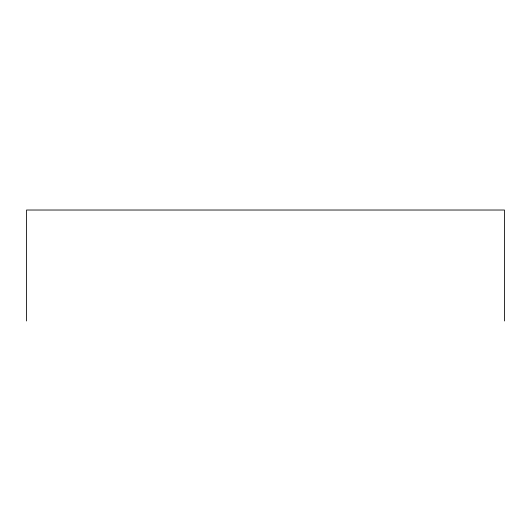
<?xml version="1.0" encoding="UTF-8"?>
<svg xmlns="http://www.w3.org/2000/svg" width="531" height="531" viewBox="0 0 531 531"><rect width="100%" height="100%" fill="white"/><g stroke="black" fill="none" stroke-linecap="round" stroke-linejoin="round"><path stroke-width="0.8" d="M504.45 320.976L504.45 210.024L26.55 210.024L26.55 320.976"/></g></svg>
